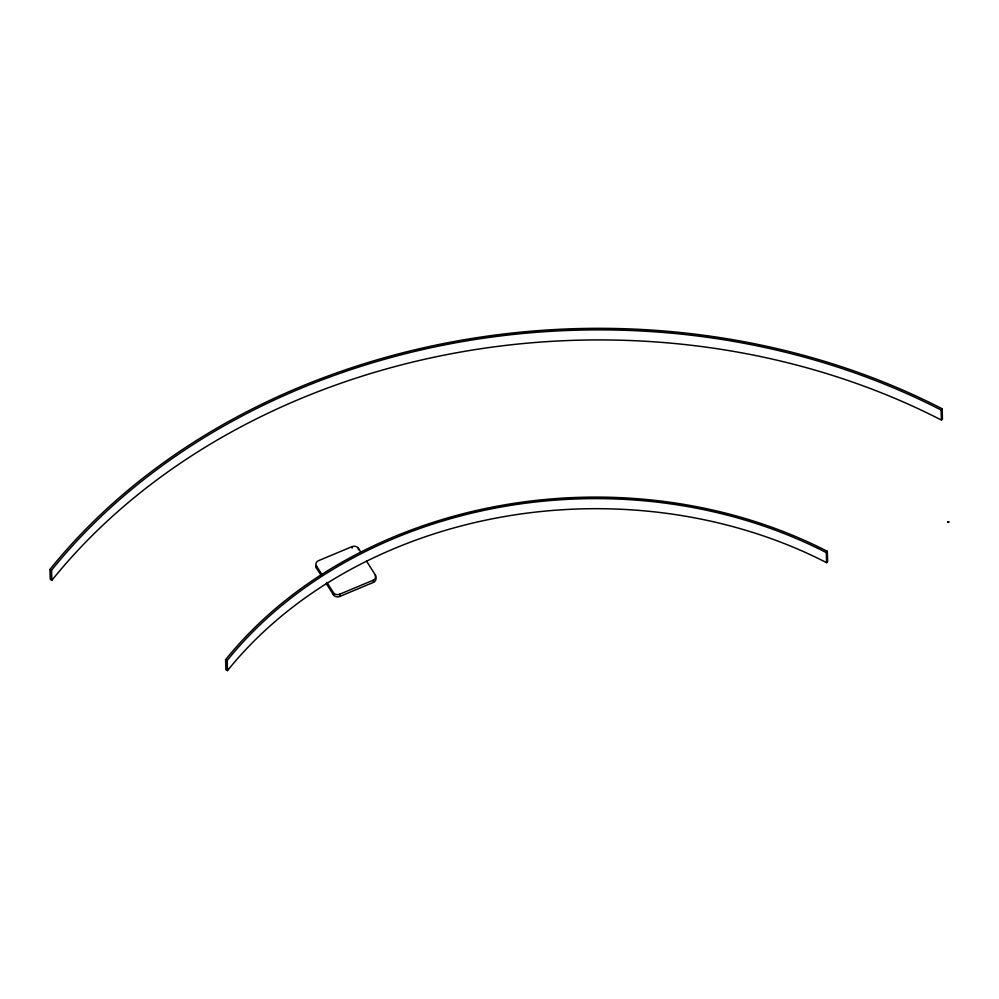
<?xml version="1.0" encoding="UTF-8"?>
<svg xmlns="http://www.w3.org/2000/svg" width="999" height="999" viewBox="0 0 999 999"><rect width="100%" height="100%" fill="white"/><g stroke="black" fill="none" stroke-linecap="round" stroke-linejoin="round"><path stroke-width="1.5" d="M948.688 521.703C948.426 522.477 948.288 521.016 948.825 522.489M948.376 521.703L947.601 522.502L948.476 521.79M826.623 562.674L826.285 552.597L827.309 551.323A434.802 349.513 -1.9 0 0 225.587 659.715L225.924 669.78L227.497 670.591A432.917 348.002 -1.9 0 1 826.623 562.674L827.647 561.388L827.309 551.323M941.433 420.079L941.095 410.015L942.132 408.728A644.667 518.219 -1.9 0 0 49.95 569.442L50.287 579.507L51.861 580.319A642.794 516.708 -1.9 0 1 941.433 420.079L942.457 418.806L942.132 408.728M360.801 552.072L358.379 548.251A4.708 3.784 -1.9 0 0 352.06 546.653L318.469 560.701A4.708 3.784 -1.9 0 0 316.396 565.809L316.471 568.056L321.316 575.711M326.91 582.405L333.379 592.619A4.708 3.784 -1.9 0 0 339.697 594.218L373.289 580.169A4.708 3.784 -1.9 0 0 375.362 575.049L366.471 561.013M326.173 583.366L333.454 594.855A4.708 3.784 -1.9 0 0 339.772 596.453L373.364 582.405A4.708 3.784 -1.9 0 0 375.437 577.297L375.362 575.049M49.95 569.442L51.523 570.254A642.794 516.708 -1.9 0 1 941.095 410.015M225.587 659.715L227.16 660.514A432.917 348.002 -1.9 0 1 826.285 552.597M947.726 522.19L948.363 522.215M316.396 565.809L322.053 574.75M373.289 580.169L373.364 582.405M358.379 548.251L358.429 549.737M352.06 546.653L352.11 548.139M339.697 594.218L339.772 596.453M333.379 592.619L333.454 594.855M227.16 660.514L227.497 670.591M51.523 570.254L51.861 580.319M316.471 568.056A4.708 3.784 -1.9 0 1 316.059 565.571"/></g></svg>
